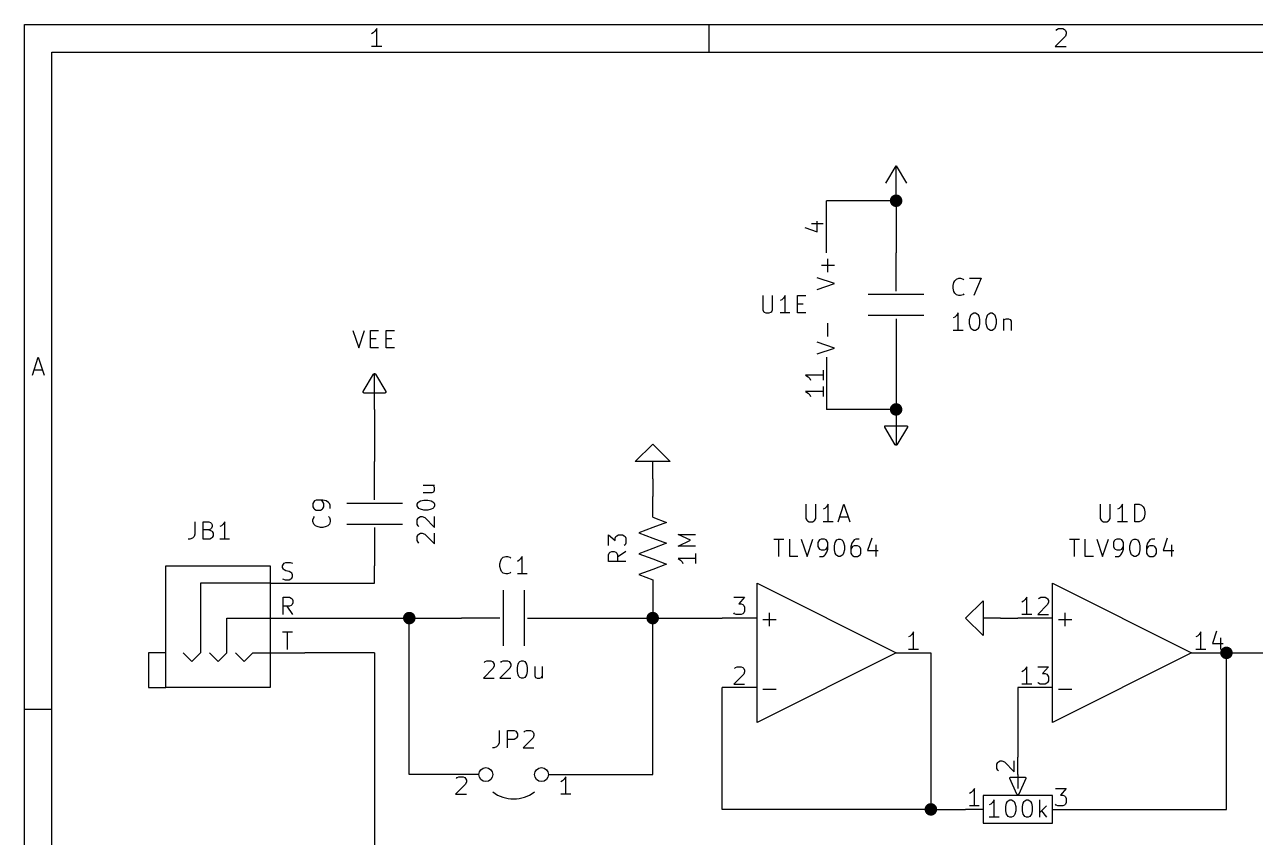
# Model space of a CAD drawing. Extents: x 0.4 to 11.3, y -7.9 to -0.4.
# Drawn here: x 0.394 to 3.933, y -2.73 to -0.394 of the extents above; entities that cross this region are included whole.
import ezdxf

# ---------------------------------------------------------------- set-up
doc = ezdxf.new("R2010")
doc.units = 0
doc.header["$MEASUREMENT"] = 0
for name, color, linetype in [('CYAN2', 4, 'CONTINUOUS'), ('GREEN3', 91, 'CONTINUOUS'), ('LYELLOW', 51, 'CONTINUOUS'), ('RED2', 1, 'CONTINUOUS'), ('RED3', 11, 'CONTINUOUS')]:
    doc.layers.add(name, color=color, linetype=linetype)

msp = doc.modelspace()

# ---------------------------------------------------------------- linework, layer by layer
at = {"layer": 'CYAN2', "linetype": 'CONTINUOUS'}
for p, q in [((2.72313, -1.08595), (2.68504, -1.08595)), ((2.70408, -1.105), (2.70408, -1.06691)), ((2.72313, -1.13833), (2.67313, -1.12167)), ((3.06628, -1.13471), (3.06866, -1.12995)), ((3.06866, -1.12995), (3.07343, -1.12519)), ((3.07343, -1.12519), (3.08057, -1.1228)), ((3.08057, -1.1228), (3.08533, -1.1228)), ((3.08533, -1.1228), (3.09247, -1.12519)), ((3.09247, -1.12519), (3.09485, -1.12757)), ((3.11152, -1.1228), (3.14485, -1.1228)), ((3.14485, -1.1228), (3.12343, -1.1728)), ((2.67313, -1.155), (2.72313, -1.13833)), ((3.0639, -1.14423), (3.06628, -1.13471)), ((3.0639, -1.15137), (3.0639, -1.14423)), ((3.06628, -1.1609), (3.0639, -1.15137)), ((3.06866, -1.16566), (3.06628, -1.1609)), ((3.07343, -1.17043), (3.06866, -1.16566)), ((3.09485, -1.16804), (3.09247, -1.17043)), ((2.51628, -1.1728), (2.51628, -1.21328)), ((2.54485, -1.21328), (2.54485, -1.1728)), ((2.57104, -1.18471), (2.56628, -1.18709)), ((2.57581, -1.17995), (2.57104, -1.18471)), ((2.58057, -1.1728), (2.57581, -1.17995)), ((2.58057, -1.2228), (2.58057, -1.1728)), ((2.61628, -1.2228), (2.61628, -1.1728)), ((2.61628, -1.1728), (2.64009, -1.1728)), ((2.61628, -1.19661), (2.63295, -1.19661)), ((3.08057, -1.1728), (3.07343, -1.17043)), ((3.08533, -1.1728), (3.08057, -1.1728)), ((3.09247, -1.17043), (3.08533, -1.1728)), ((2.51628, -1.21328), (2.51866, -1.21804)), ((2.51866, -1.21804), (2.52104, -1.22043)), ((2.52104, -1.22043), (2.5258, -1.2228)), ((2.5258, -1.2228), (2.53533, -1.2228)), ((2.53533, -1.2228), (2.54009, -1.22043)), ((2.54009, -1.22043), (2.54247, -1.21804)), ((2.54247, -1.21804), (2.54485, -1.21328)), ((2.59485, -1.2228), (2.56628, -1.2228)), ((2.64009, -1.2228), (2.61628, -1.2228)), ((3.06866, -1.23471), (3.0639, -1.23709)), ((3.07343, -1.22995), (3.06866, -1.23471)), ((3.07819, -1.2228), (3.07343, -1.22995)), ((3.07819, -1.2728), (3.07819, -1.2228)), ((3.11152, -1.24185), (3.1139, -1.23233)), ((3.1139, -1.23233), (3.11628, -1.22757)), ((3.11628, -1.22757), (3.11866, -1.22519)), ((3.11866, -1.22519), (3.12342, -1.2228)), ((3.12342, -1.2228), (3.12819, -1.2228)), ((3.12819, -1.2228), (3.13294, -1.22519)), ((3.13294, -1.22519), (3.13533, -1.22757)), ((3.13533, -1.22757), (3.13771, -1.23233)), ((3.13771, -1.23233), (3.14009, -1.24185)), ((3.15914, -1.24185), (3.16152, -1.23233)), ((3.16152, -1.23233), (3.1639, -1.22757)), ((3.1639, -1.22757), (3.16628, -1.22519)), ((3.16628, -1.22519), (3.17104, -1.2228)), ((3.17104, -1.2228), (3.1758, -1.2228)), ((3.1758, -1.2228), (3.18056, -1.22519)), ((3.18056, -1.22519), (3.18294, -1.22757)), ((3.18294, -1.22757), (3.18533, -1.23233)), ((3.18533, -1.23233), (3.18771, -1.24185)), ((1.33809, -1.2728), (1.35476, -1.3228)), ((1.35476, -1.3228), (1.37143, -1.2728)), ((1.38809, -1.3228), (1.38809, -1.2728)), ((1.38809, -1.2728), (1.41191, -1.2728)), ((1.43333, -1.3228), (1.43333, -1.2728)), ((1.43333, -1.2728), (1.45714, -1.2728)), ((2.70408, -1.29024), (2.70408, -1.25214)), ((3.09247, -1.2728), (3.0639, -1.2728)), ((3.11152, -1.25376), (3.11152, -1.24185)), ((3.1139, -1.26328), (3.11152, -1.25376)), ((3.11628, -1.26804), (3.1139, -1.26328)), ((3.11866, -1.27043), (3.11628, -1.26804)), ((3.12342, -1.2728), (3.11866, -1.27043)), ((3.12819, -1.2728), (3.12342, -1.2728)), ((3.13294, -1.27043), (3.12819, -1.2728)), ((3.13533, -1.26804), (3.13294, -1.27043)), ((3.13771, -1.26328), (3.13533, -1.26804)), ((3.14009, -1.25376), (3.13771, -1.26328)), ((3.14009, -1.24185), (3.14009, -1.25376)), ((3.15914, -1.25376), (3.15914, -1.24185)), ((3.16152, -1.26328), (3.15914, -1.25376)), ((3.1639, -1.26804), (3.16152, -1.26328)), ((3.16628, -1.27043), (3.1639, -1.26804)), ((3.17104, -1.2728), (3.16628, -1.27043)), ((3.1758, -1.2728), (3.17104, -1.2728)), ((3.18056, -1.27043), (3.1758, -1.2728)), ((3.18294, -1.26804), (3.18056, -1.27043)), ((3.18533, -1.26328), (3.18294, -1.26804)), ((3.18771, -1.25376), (3.18533, -1.26328)), ((3.18771, -1.24185), (3.18771, -1.25376)), ((3.20913, -1.23947), (3.20913, -1.2728)), ((3.20913, -1.24423), (3.21152, -1.24185)), ((3.21152, -1.24185), (3.21628, -1.23947)), ((3.21628, -1.23947), (3.22342, -1.23947)), ((3.22342, -1.23947), (3.22818, -1.24185)), ((3.22818, -1.24185), (3.23056, -1.24661)), ((3.23056, -1.24661), (3.23056, -1.2728)), ((1.38809, -1.29661), (1.40476, -1.29661)), ((1.43333, -1.29661), (1.45, -1.29661)), ((2.72313, -1.32357), (2.67313, -1.3069)), ((1.41191, -1.3228), (1.38809, -1.3228)), ((1.45714, -1.3228), (1.43333, -1.3228)), ((2.67313, -1.34024), (2.72313, -1.32357)), ((1.53947, -1.71785), (1.5728, -1.71785)), ((1.57043, -1.72023), (1.56804, -1.71785)), ((1.5728, -1.72499), (1.57043, -1.72023)), ((1.57043, -1.7369), (1.5728, -1.73213)), ((1.5728, -1.73213), (1.5728, -1.72499)), ((1.22519, -1.76547), (1.2228, -1.77023)), ((1.22757, -1.76309), (1.22519, -1.76547)), ((1.23233, -1.7607), (1.22757, -1.76309)), ((1.25137, -1.7607), (1.23233, -1.7607)), ((1.249, -1.76309), (1.24423, -1.7607)), ((1.25137, -1.76547), (1.249, -1.76309)), ((1.2609, -1.76309), (1.25137, -1.7607)), ((1.25376, -1.77023), (1.25137, -1.76547)), ((1.26804, -1.76785), (1.2609, -1.76309)), ((1.27043, -1.77023), (1.26804, -1.76785)), ((1.5228, -1.77261), (1.52519, -1.76785)), ((1.52519, -1.76785), (1.52757, -1.76547)), ((1.52757, -1.76547), (1.53233, -1.76309)), ((1.53233, -1.76309), (1.54185, -1.7607)), ((1.53947, -1.73928), (1.56566, -1.73928)), ((1.54185, -1.7607), (1.55376, -1.7607)), ((1.55376, -1.7607), (1.56328, -1.76309)), ((1.56328, -1.76309), (1.56804, -1.76547)), ((1.56566, -1.73928), (1.57043, -1.7369)), ((1.56804, -1.76547), (1.57043, -1.76785)), ((1.57043, -1.76785), (1.5728, -1.77261)), ((1.2228, -1.77023), (1.2228, -1.77975)), ((1.2228, -1.77975), (1.22519, -1.78452)), ((1.22519, -1.78452), (1.22757, -1.7869)), ((1.22757, -1.7869), (1.23233, -1.78928)), ((1.23233, -1.78928), (1.24423, -1.78928)), ((1.24423, -1.78928), (1.249, -1.7869)), ((1.249, -1.7869), (1.25137, -1.78452)), ((1.25137, -1.78452), (1.25376, -1.77975)), ((1.25376, -1.77975), (1.25376, -1.77023)), ((1.2728, -1.77499), (1.27043, -1.77023)), ((1.2728, -1.78452), (1.2728, -1.77499)), ((1.5228, -1.77737), (1.5228, -1.77261)), ((1.52519, -1.78213), (1.5228, -1.77737)), ((1.52757, -1.78452), (1.52519, -1.78213)), ((1.53233, -1.7869), (1.52757, -1.78452)), ((1.54185, -1.78928), (1.53233, -1.7869)), ((1.55376, -1.78928), (1.54185, -1.78928)), ((1.56328, -1.7869), (1.55376, -1.78928)), ((1.56804, -1.78452), (1.56328, -1.7869)), ((1.57043, -1.78213), (1.56804, -1.78452)), ((1.5728, -1.77737), (1.57043, -1.78213)), ((1.5728, -1.77261), (1.5728, -1.77737)), ((2.64047, -1.7728), (2.64047, -1.81328)), ((2.66904, -1.81328), (2.66904, -1.7728)), ((2.69524, -1.78471), (2.69048, -1.78709)), ((2.7, -1.77995), (2.69524, -1.78471)), ((2.70476, -1.7728), (2.7, -1.77995)), ((2.70476, -1.8228), (2.70476, -1.7728)), ((2.73333, -1.8228), (2.75, -1.7728)), ((2.75, -1.7728), (2.76667, -1.8228)), ((3.4869, -1.7728), (3.4869, -1.81328)), ((3.51547, -1.81328), (3.51547, -1.7728)), ((3.54167, -1.78471), (3.53691, -1.78709)), ((3.54643, -1.77995), (3.54167, -1.78471)), ((3.55119, -1.7728), (3.54643, -1.77995)), ((3.55119, -1.8228), (3.55119, -1.7728)), ((3.5869, -1.8228), (3.5869, -1.7728)), ((3.5869, -1.7728), (3.59881, -1.7728)), ((3.59881, -1.7728), (3.60595, -1.77519)), ((3.60595, -1.77519), (3.61071, -1.77995)), ((3.61071, -1.77995), (3.61309, -1.78471)), ((3.61309, -1.78471), (3.61547, -1.79423)), ((3.61547, -1.80137), (3.61309, -1.8109)), ((3.61547, -1.79423), (3.61547, -1.80137)), ((0.88333, -1.8228), (0.88333, -1.85852)), ((0.90714, -1.8728), (0.90714, -1.8228)), ((0.90714, -1.8228), (0.92381, -1.8228)), ((0.92381, -1.8228), (0.92857, -1.82519)), ((0.92857, -1.82519), (0.93095, -1.82757)), ((0.93095, -1.82757), (0.93334, -1.83233)), ((0.93334, -1.83709), (0.93095, -1.84185)), ((0.93334, -1.83233), (0.93334, -1.83709)), ((0.95952, -1.83471), (0.95476, -1.83709)), ((0.96429, -1.82995), (0.95952, -1.83471)), ((0.96905, -1.8228), (0.96429, -1.82995)), ((0.96905, -1.8728), (0.96905, -1.8228)), ((1.2228, -1.81785), (1.22519, -1.8107)), ((1.2228, -1.82261), (1.2228, -1.81785)), ((1.22519, -1.82975), (1.2228, -1.82261)), ((1.22519, -1.8107), (1.22757, -1.80833)), ((1.22995, -1.83452), (1.22519, -1.82975)), ((1.23471, -1.8369), (1.22995, -1.83452)), ((1.24423, -1.83928), (1.23471, -1.8369)), ((1.25137, -1.83928), (1.24423, -1.83928)), ((1.2609, -1.8369), (1.25137, -1.83928)), ((1.26566, -1.83452), (1.2609, -1.8369)), ((1.27043, -1.82975), (1.26566, -1.83452)), ((1.26804, -1.80833), (1.27043, -1.8107)), ((1.27043, -1.8107), (1.2728, -1.81785)), ((1.2728, -1.82261), (1.27043, -1.82975)), ((1.2728, -1.81785), (1.2728, -1.82261)), ((1.5228, -1.81785), (1.52519, -1.81309)), ((1.5228, -1.82975), (1.5228, -1.81785)), ((1.52519, -1.83452), (1.5228, -1.82975)), ((1.52519, -1.81309), (1.52757, -1.8107)), ((1.52757, -1.83689), (1.52519, -1.83452)), ((1.52757, -1.8107), (1.53233, -1.80832)), ((1.53233, -1.80832), (1.53709, -1.80832)), ((1.53709, -1.80832), (1.54423, -1.8107)), ((1.54423, -1.8107), (1.5728, -1.83928)), ((1.5728, -1.83928), (1.5728, -1.80832)), ((2.64047, -1.81328), (2.64285, -1.81804)), ((2.64285, -1.81804), (2.64524, -1.82043)), ((2.64524, -1.82043), (2.65, -1.8228)), ((2.65, -1.8228), (2.65952, -1.8228)), ((2.65952, -1.8228), (2.66428, -1.82043)), ((2.66428, -1.82043), (2.66667, -1.81804)), ((2.66667, -1.81804), (2.66904, -1.81328)), ((2.71905, -1.8228), (2.69048, -1.8228)), ((2.73809, -1.80852), (2.7619, -1.80852)), ((3.4869, -1.81328), (3.48928, -1.81804)), ((3.48928, -1.81804), (3.49167, -1.82043)), ((3.49167, -1.82043), (3.49643, -1.8228)), ((3.49643, -1.8228), (3.50595, -1.8228)), ((3.50595, -1.8228), (3.51071, -1.82043)), ((3.51071, -1.82043), (3.51309, -1.81804)), ((3.51309, -1.81804), (3.51547, -1.81328)), ((3.56548, -1.8228), (3.53691, -1.8228)), ((3.59881, -1.8228), (3.5869, -1.8228)), ((3.60595, -1.82043), (3.59881, -1.8228)), ((3.61071, -1.81566), (3.60595, -1.82043)), ((3.61309, -1.8109), (3.61071, -1.81566)), ((0.86905, -1.8728), (0.86429, -1.8728)), ((0.87619, -1.87043), (0.86905, -1.8728)), ((0.88095, -1.86566), (0.87619, -1.87043)), ((0.88333, -1.85852), (0.88095, -1.86566)), ((0.92381, -1.84661), (0.90714, -1.84661)), ((0.92619, -1.8728), (0.90714, -1.8728)), ((0.92857, -1.84423), (0.92381, -1.84661)), ((0.92381, -1.84661), (0.93095, -1.849)), ((0.93095, -1.87043), (0.92619, -1.8728)), ((0.93095, -1.84185), (0.92857, -1.84423)), ((0.93095, -1.849), (0.93334, -1.85137)), ((0.93334, -1.86804), (0.93095, -1.87043)), ((0.93334, -1.85137), (0.93571, -1.85614)), ((0.93571, -1.86328), (0.93334, -1.86804)), ((0.93571, -1.85614), (0.93571, -1.86328)), ((0.98333, -1.8728), (0.95476, -1.8728)), ((1.5228, -1.86546), (1.52519, -1.8607)), ((1.5228, -1.87737), (1.5228, -1.86546)), ((1.52519, -1.8607), (1.52757, -1.85832)), ((1.52757, -1.85832), (1.53233, -1.85594)), ((1.53233, -1.85594), (1.53709, -1.85594)), ((1.53709, -1.85594), (1.54423, -1.85832)), ((1.54423, -1.85832), (1.5728, -1.88689)), ((1.5728, -1.88689), (1.5728, -1.85594)), ((2.0728, -1.89166), (2.0728, -1.8607)), ((2.0728, -1.8607), (2.09185, -1.87737)), ((2.09185, -1.87023), (2.09423, -1.86547)), ((2.09185, -1.87737), (2.09185, -1.87023)), ((2.09423, -1.86547), (2.09661, -1.86309)), ((2.09661, -1.86309), (2.10137, -1.8607)), ((2.10137, -1.8607), (2.11328, -1.8607)), ((2.11328, -1.8607), (2.11804, -1.86309)), ((2.11804, -1.86309), (2.12043, -1.86547)), ((2.12043, -1.86547), (2.1228, -1.87023)), ((2.1228, -1.87023), (2.1228, -1.88452)), ((2.30852, -1.87618), (2.2728, -1.85952)), ((2.2728, -1.85952), (2.3228, -1.85952)), ((2.54881, -1.8728), (2.57738, -1.8728)), ((2.5631, -1.9228), (2.5631, -1.8728)), ((2.59405, -1.9228), (2.59405, -1.8728)), ((2.62738, -1.8728), (2.64405, -1.9228)), ((2.64405, -1.9228), (2.66072, -1.8728)), ((2.67976, -1.87519), (2.67738, -1.87757)), ((2.68453, -1.8728), (2.67976, -1.87519)), ((2.69405, -1.8728), (2.68453, -1.8728)), ((2.69881, -1.87519), (2.69405, -1.8728)), ((2.70119, -1.87757), (2.69881, -1.87519)), ((2.72738, -1.87757), (2.72976, -1.87519)), ((2.72976, -1.87519), (2.73452, -1.8728)), ((2.73452, -1.8728), (2.73929, -1.8728)), ((2.73929, -1.8728), (2.74405, -1.87519)), ((2.74405, -1.87519), (2.74643, -1.87757)), ((2.77976, -1.87519), (2.77738, -1.87757)), ((2.78452, -1.8728), (2.77976, -1.87519)), ((2.79405, -1.8728), (2.78452, -1.8728)), ((2.82976, -1.87043), (2.81786, -1.90614)), ((3.39881, -1.8728), (3.42738, -1.8728)), ((3.4131, -1.9228), (3.4131, -1.8728)), ((3.44405, -1.9228), (3.44405, -1.8728)), ((3.47738, -1.8728), (3.49405, -1.9228)), ((3.49405, -1.9228), (3.51072, -1.8728)), ((3.52976, -1.87519), (3.52738, -1.87757)), ((3.53453, -1.8728), (3.52976, -1.87519)), ((3.54405, -1.8728), (3.53453, -1.8728)), ((3.54881, -1.87519), (3.54405, -1.8728)), ((3.55119, -1.87757), (3.54881, -1.87519)), ((3.57738, -1.87757), (3.57976, -1.87519)), ((3.57976, -1.87519), (3.58452, -1.8728)), ((3.58452, -1.8728), (3.58929, -1.8728)), ((3.58929, -1.8728), (3.59405, -1.87519)), ((3.59405, -1.87519), (3.59643, -1.87757)), ((3.62976, -1.87519), (3.62738, -1.87757)), ((3.63452, -1.8728), (3.62976, -1.87519)), ((3.64405, -1.8728), (3.63452, -1.8728)), ((3.67976, -1.87043), (3.66786, -1.90614)), ((1.52519, -1.88213), (1.5228, -1.87737)), ((1.52757, -1.88451), (1.52519, -1.88213)), ((2.07519, -1.91309), (2.07757, -1.9107)), ((2.07757, -1.9107), (2.08233, -1.90833)), ((2.08233, -1.90833), (2.08947, -1.90833)), ((2.08947, -1.90833), (2.09423, -1.9107)), ((2.09423, -1.9107), (2.09661, -1.91309)), ((2.1228, -1.90833), (2.099, -1.92499)), ((2.12043, -1.88928), (2.11804, -1.89166)), ((2.1228, -1.88452), (2.12043, -1.88928)), ((2.2728, -1.89285), (2.30852, -1.87618)), ((2.3228, -1.89285), (2.2728, -1.89285)), ((2.67738, -1.87757), (2.675, -1.88233)), ((2.675, -1.88233), (2.675, -1.89423)), ((2.675, -1.89423), (2.67738, -1.899)), ((2.67738, -1.899), (2.67976, -1.90137)), ((2.67976, -1.90137), (2.68453, -1.90376)), ((2.68453, -1.90376), (2.69405, -1.90376)), ((2.69405, -1.90376), (2.69881, -1.90137)), ((2.69643, -1.91804), (2.70119, -1.9109)), ((2.69881, -1.90137), (2.70119, -1.899)), ((2.70357, -1.88233), (2.70119, -1.87757)), ((2.70119, -1.899), (2.70357, -1.89423)), ((2.70119, -1.9109), (2.70357, -1.90137)), ((2.70357, -1.90137), (2.70357, -1.88233)), ((2.72262, -1.89185), (2.725, -1.88233)), ((2.72262, -1.90376), (2.72262, -1.89185)), ((2.725, -1.91328), (2.72262, -1.90376)), ((2.725, -1.88233), (2.72738, -1.87757)), ((2.74643, -1.87757), (2.74881, -1.88233)), ((2.74881, -1.88233), (2.75119, -1.89185)), ((2.75119, -1.90376), (2.74881, -1.91328)), ((2.75119, -1.89185), (2.75119, -1.90376)), ((2.77262, -1.88471), (2.77024, -1.89423)), ((2.77024, -1.89423), (2.77024, -1.91328)), ((2.77262, -1.89661), (2.77024, -1.90137)), ((2.77738, -1.87757), (2.77262, -1.88471)), ((2.775, -1.89423), (2.77262, -1.89661)), ((2.77976, -1.89185), (2.775, -1.89423)), ((2.78929, -1.89185), (2.77976, -1.89185)), ((2.79405, -1.89423), (2.78929, -1.89185)), ((2.79643, -1.89661), (2.79405, -1.89423)), ((2.79881, -1.90137), (2.79643, -1.89661)), ((2.79881, -1.91328), (2.79881, -1.90137)), ((2.81786, -1.90614), (2.84881, -1.90614)), ((2.84167, -1.88947), (2.84167, -1.9228)), ((3.52738, -1.87757), (3.525, -1.88233)), ((3.525, -1.88233), (3.525, -1.89423)), ((3.525, -1.89423), (3.52738, -1.899)), ((3.52738, -1.899), (3.52976, -1.90137)), ((3.52976, -1.90137), (3.53453, -1.90376)), ((3.53453, -1.90376), (3.54405, -1.90376)), ((3.54405, -1.90376), (3.54881, -1.90137)), ((3.54643, -1.91804), (3.55119, -1.9109)), ((3.54881, -1.90137), (3.55119, -1.899)), ((3.55357, -1.88233), (3.55119, -1.87757)), ((3.55119, -1.899), (3.55357, -1.89423)), ((3.55119, -1.9109), (3.55357, -1.90137)), ((3.55357, -1.90137), (3.55357, -1.88233)), ((3.57262, -1.89185), (3.575, -1.88233)), ((3.57262, -1.90376), (3.57262, -1.89185)), ((3.575, -1.91328), (3.57262, -1.90376)), ((3.575, -1.88233), (3.57738, -1.87757)), ((3.59643, -1.87757), (3.59881, -1.88233)), ((3.59881, -1.88233), (3.60119, -1.89185)), ((3.60119, -1.90376), (3.59881, -1.91328)), ((3.60119, -1.89185), (3.60119, -1.90376)), ((3.62262, -1.88471), (3.62024, -1.89423)), ((3.62024, -1.89423), (3.62024, -1.91328)), ((3.62262, -1.89661), (3.62024, -1.90137)), ((3.62738, -1.87757), (3.62262, -1.88471)), ((3.625, -1.89423), (3.62262, -1.89661)), ((3.62976, -1.89185), (3.625, -1.89423)), ((3.63929, -1.89185), (3.62976, -1.89185)), ((3.64405, -1.89423), (3.63929, -1.89185)), ((3.64643, -1.89661), (3.64405, -1.89423)), ((3.64881, -1.90137), (3.64643, -1.89661)), ((3.64881, -1.91328), (3.64881, -1.90137)), ((3.66786, -1.90614), (3.69881, -1.90614)), ((3.69167, -1.88947), (3.69167, -1.9228)), ((1.76072, -1.94423), (1.76309, -1.93471)), ((1.76072, -1.95137), (1.76072, -1.94423)), ((1.76309, -1.93471), (1.76548, -1.92995)), ((1.76548, -1.92995), (1.77024, -1.92519)), ((1.77024, -1.92519), (1.77738, -1.9228)), ((1.77738, -1.9228), (1.78214, -1.9228)), ((1.78214, -1.9228), (1.78929, -1.92519)), ((1.78929, -1.92519), (1.79167, -1.92757)), ((1.81548, -1.93471), (1.81072, -1.93709)), ((1.82024, -1.92995), (1.81548, -1.93471)), ((1.825, -1.9228), (1.82024, -1.92995)), ((1.825, -1.9728), (1.825, -1.9228)), ((2.0728, -1.91785), (2.07519, -1.91309)), ((2.0728, -1.9369), (2.0728, -1.91785)), ((2.1228, -1.9369), (2.0728, -1.9369)), ((2.09661, -1.91309), (2.099, -1.91785)), ((2.099, -1.91785), (2.099, -1.9369)), ((2.3228, -1.92856), (2.2728, -1.92856)), ((2.2728, -1.92856), (2.27995, -1.93332)), ((2.27995, -1.93332), (2.28471, -1.93809)), ((2.28471, -1.93809), (2.28709, -1.94285)), ((2.3228, -1.91428), (2.3228, -1.94285)), ((2.61786, -1.9228), (2.59405, -1.9228)), ((2.67976, -1.9228), (2.68929, -1.9228)), ((2.68929, -1.9228), (2.69405, -1.92043)), ((2.69405, -1.92043), (2.69643, -1.91804)), ((2.72738, -1.91804), (2.725, -1.91328)), ((2.72976, -1.92043), (2.72738, -1.91804)), ((2.73452, -1.9228), (2.72976, -1.92043)), ((2.73929, -1.9228), (2.73452, -1.9228)), ((2.74405, -1.92043), (2.73929, -1.9228)), ((2.74643, -1.91804), (2.74405, -1.92043)), ((2.74881, -1.91328), (2.74643, -1.91804)), ((2.77024, -1.91328), (2.77262, -1.91804)), ((2.77262, -1.91804), (2.775, -1.92043)), ((2.775, -1.92043), (2.77976, -1.9228)), ((2.77976, -1.9228), (2.78929, -1.9228)), ((2.78929, -1.9228), (2.79405, -1.92043)), ((2.79405, -1.92043), (2.79643, -1.91804)), ((2.79643, -1.91804), (2.79881, -1.91328)), ((3.46786, -1.9228), (3.44405, -1.9228)), ((3.52976, -1.9228), (3.53929, -1.9228)), ((3.53929, -1.9228), (3.54405, -1.92043)), ((3.54405, -1.92043), (3.54643, -1.91804)), ((3.57738, -1.91804), (3.575, -1.91328)), ((3.57976, -1.92043), (3.57738, -1.91804)), ((3.58452, -1.9228), (3.57976, -1.92043)), ((3.58929, -1.9228), (3.58452, -1.9228)), ((3.59405, -1.92043), (3.58929, -1.9228)), ((3.59643, -1.91804), (3.59405, -1.92043)), ((3.59881, -1.91328), (3.59643, -1.91804)), ((3.62024, -1.91328), (3.62262, -1.91804)), ((3.62262, -1.91804), (3.625, -1.92043)), ((3.625, -1.92043), (3.62976, -1.9228)), ((3.62976, -1.9228), (3.63929, -1.9228)), ((3.63929, -1.9228), (3.64405, -1.92043)), ((3.64405, -1.92043), (3.64643, -1.91804)), ((3.64643, -1.91804), (3.64881, -1.91328)), ((1.76309, -1.9609), (1.76072, -1.95137)), ((1.76548, -1.96566), (1.76309, -1.9609)), ((1.77024, -1.97043), (1.76548, -1.96566)), ((1.77738, -1.9728), (1.77024, -1.97043)), ((1.78214, -1.9728), (1.77738, -1.9728)), ((1.78929, -1.97043), (1.78214, -1.9728)), ((1.79167, -1.96804), (1.78929, -1.97043)), ((1.83929, -1.9728), (1.81072, -1.9728)), ((2.53595, -2.12313), (2.53595, -2.08504)), ((3.38595, -2.12313), (3.38595, -2.08504)), ((2.5169, -2.10408), (2.555, -2.10408)), ((3.3669, -2.10408), (3.405, -2.10408)), ((1.71548, -2.22757), (1.71786, -2.22519)), ((1.71786, -2.22519), (1.72262, -2.2228)), ((1.72262, -2.2228), (1.73453, -2.2228)), ((1.73453, -2.2228), (1.73929, -2.22519)), ((1.73929, -2.22519), (1.74167, -2.22757)), ((1.74167, -2.22757), (1.74405, -2.23233)), ((1.7631, -2.22757), (1.76548, -2.22519)), ((1.76548, -2.22519), (1.77024, -2.2228)), ((1.77024, -2.2228), (1.78215, -2.2228)), ((1.78215, -2.2228), (1.78691, -2.22519)), ((1.78691, -2.22519), (1.78929, -2.22757)), ((1.78929, -2.22757), (1.79167, -2.23233)), ((1.81309, -2.23233), (1.81548, -2.22757)), ((1.81548, -2.22757), (1.81786, -2.22519)), ((1.81786, -2.22519), (1.82262, -2.2228)), ((1.82262, -2.2228), (1.82738, -2.2228)), ((1.82738, -2.2228), (1.83214, -2.22519)), ((1.83214, -2.22519), (1.83452, -2.22757)), ((1.83452, -2.22757), (1.83691, -2.23233)), ((1.74167, -2.24423), (1.7131, -2.2728)), ((1.74405, -2.23709), (1.74167, -2.24423)), ((1.74405, -2.23233), (1.74405, -2.23709)), ((1.78929, -2.24423), (1.76072, -2.2728)), ((1.79167, -2.23709), (1.78929, -2.24423)), ((1.79167, -2.23233), (1.79167, -2.23709)), ((1.81072, -2.24185), (1.81309, -2.23233)), ((1.81072, -2.25376), (1.81072, -2.24185)), ((1.81309, -2.26328), (1.81072, -2.25376)), ((1.81548, -2.26804), (1.81309, -2.26328)), ((1.83691, -2.26328), (1.83452, -2.26804)), ((1.83691, -2.23233), (1.83929, -2.24185)), ((1.83929, -2.25376), (1.83691, -2.26328)), ((1.83929, -2.24185), (1.83929, -2.25376)), ((1.86071, -2.23947), (1.86071, -2.26566)), ((1.88214, -2.23947), (1.88214, -2.2728)), ((1.7131, -2.2728), (1.74405, -2.2728)), ((1.76072, -2.2728), (1.79167, -2.2728)), ((1.81786, -2.27043), (1.81548, -2.26804)), ((1.82262, -2.2728), (1.81786, -2.27043)), ((1.82738, -2.2728), (1.82262, -2.2728)), ((1.83214, -2.27043), (1.82738, -2.2728)), ((1.83452, -2.26804), (1.83214, -2.27043)), ((1.86071, -2.26566), (1.86309, -2.27043)), ((1.86309, -2.27043), (1.86786, -2.2728)), ((1.86786, -2.2728), (1.875, -2.2728)), ((1.875, -2.2728), (1.87976, -2.27043)), ((1.87976, -2.27043), (1.88214, -2.26804)), ((2.5169, -2.30408), (2.555, -2.30408)), ((3.3669, -2.30408), (3.405, -2.30408)), ((1.75833, -2.4228), (1.75833, -2.45852)), ((1.78214, -2.4728), (1.78214, -2.4228)), ((1.78214, -2.4228), (1.80119, -2.4228)), ((1.80119, -2.4228), (1.80595, -2.42519)), ((1.80595, -2.42519), (1.80833, -2.42757)), ((1.80833, -2.42757), (1.81071, -2.43233)), ((1.81071, -2.43947), (1.80833, -2.44423)), ((1.81071, -2.43233), (1.81071, -2.43947)), ((1.82976, -2.42757), (1.83214, -2.42519)), ((1.83214, -2.42519), (1.8369, -2.4228)), ((1.8369, -2.4228), (1.84881, -2.4228)), ((1.84881, -2.4228), (1.85357, -2.42519)), ((1.85357, -2.42519), (1.85595, -2.42757)), ((1.85595, -2.42757), (1.85833, -2.43233)), ((1.85833, -2.43709), (1.85595, -2.44423)), ((1.85833, -2.43233), (1.85833, -2.43709)), ((1.74404, -2.4728), (1.73928, -2.4728)), ((1.75119, -2.47043), (1.74404, -2.4728)), ((1.75595, -2.46566), (1.75119, -2.47043)), ((1.75833, -2.45852), (1.75595, -2.46566)), ((1.80119, -2.449), (1.78214, -2.449)), ((1.80595, -2.44661), (1.80119, -2.449)), ((1.80833, -2.44423), (1.80595, -2.44661)), ((1.85595, -2.44423), (1.82738, -2.4728)), ((1.82738, -2.4728), (1.85833, -2.4728)), ((3.17262, -2.63471), (3.16786, -2.63709)), ((3.17738, -2.62995), (3.17262, -2.63471)), ((3.18214, -2.6228), (3.17738, -2.62995)), ((3.18214, -2.6728), (3.18214, -2.6228)), ((3.21548, -2.64185), (3.21785, -2.63233)), ((3.21548, -2.65376), (3.21548, -2.64185)), ((3.21785, -2.66328), (3.21548, -2.65376)), ((3.21785, -2.63233), (3.22024, -2.62757)), ((3.22024, -2.62757), (3.22262, -2.62519)), ((3.22262, -2.62519), (3.22738, -2.6228)), ((3.22738, -2.6228), (3.23214, -2.6228)), ((3.23214, -2.6228), (3.2369, -2.62519)), ((3.2369, -2.62519), (3.23928, -2.62757)), ((3.23928, -2.62757), (3.24167, -2.63233)), ((3.24167, -2.63233), (3.24405, -2.64185)), ((3.24405, -2.65376), (3.24167, -2.66328)), ((3.24405, -2.64185), (3.24405, -2.65376)), ((3.26309, -2.64185), (3.26547, -2.63233)), ((3.26309, -2.65376), (3.26309, -2.64185)), ((3.26547, -2.66328), (3.26309, -2.65376)), ((3.26547, -2.63233), (3.26785, -2.62757)), ((3.26785, -2.62757), (3.27024, -2.62519)), ((3.27024, -2.62519), (3.275, -2.6228)), ((3.275, -2.6228), (3.27976, -2.6228)), ((3.27976, -2.6228), (3.28452, -2.62519)), ((3.28452, -2.62519), (3.2869, -2.62757)), ((3.2869, -2.62757), (3.28928, -2.63233)), ((3.28928, -2.63233), (3.29167, -2.64185)), ((3.29167, -2.65376), (3.28928, -2.66328)), ((3.29167, -2.64185), (3.29167, -2.65376)), ((3.31309, -2.6728), (3.31309, -2.6228)), ((3.33214, -2.63947), (3.31309, -2.65852)), ((3.31785, -2.65376), (3.33214, -2.6728)), ((3.19643, -2.6728), (3.16786, -2.6728)), ((3.22024, -2.66804), (3.21785, -2.66328)), ((3.22262, -2.67043), (3.22024, -2.66804)), ((3.22738, -2.6728), (3.22262, -2.67043)), ((3.23214, -2.6728), (3.22738, -2.6728)), ((3.2369, -2.67043), (3.23214, -2.6728)), ((3.23928, -2.66804), (3.2369, -2.67043)), ((3.24167, -2.66328), (3.23928, -2.66804)), ((3.26785, -2.66804), (3.26547, -2.66328)), ((3.27024, -2.67043), (3.26785, -2.66804)), ((3.275, -2.6728), (3.27024, -2.67043)), ((3.27976, -2.6728), (3.275, -2.6728)), ((3.28452, -2.67043), (3.27976, -2.6728)), ((3.2869, -2.66804), (3.28452, -2.67043)), ((3.28928, -2.66328), (3.2869, -2.66804))]:
    msp.add_line(p, q, dxfattribs=at)
at = {"layer": 'GREEN3', "linetype": 'CONTINUOUS'}
for p, q in [((2.9, -0.9), (2.7, -0.9)), ((2.9, -0.9), (2.9, -1.05)), ((2.9, -1.35), (2.9, -1.5)), ((1.4, -1.5), (1.4, -1.65)), ((2.9, -1.5), (2.7, -1.5)), ((2.2, -1.7), (2.2, -1.75)), ((1.4, -2), (1.4, -1.95)), ((1.2, -2), (1.4, -2)), ((2.2, -2.05), (2.2, -2.1)), ((1.2, -2.1), (1.5, -2.1)), ((1.5, -2.1), (1.65, -2.1)), ((1.5, -2.55), (1.5, -2.1)), ((1.95, -2.1), (2.2, -2.1)), ((2.2, -2.55), (2.2, -2.1)), ((2.2, -2.1), (2.4, -2.1)), ((3.2, -2.1), (3.25, -2.1)), ((1.4, -2.2), (1.2, -2.2)), ((1.4, -2.2), (1.4, -3.5)), ((3, -2.2), (3, -2.65)), ((3.85, -2.65), (3.85, -2.2)), ((3.85, -2.2), (4.15, -2.2)), ((2.4, -2.65), (2.4, -2.3)), ((3.25, -2.3), (3.25, -2.5)), ((1.6, -2.55), (1.5, -2.55)), ((2, -2.55), (2.2, -2.55)), ((3, -2.65), (2.4, -2.65)), ((3, -2.65), (3.1, -2.65)), ((3.4, -2.65), (3.85, -2.65))]:
    msp.add_line(p, q, dxfattribs=at)
at = {"layer": 'GREEN3', "const_width": 0.018}
for points in [[(2.891, -0.9, 1), (2.909, -0.9, 1)], [(2.891, -1.5, 1), (2.909, -1.5, 1)], [(1.491, -2.1, 1), (1.509, -2.1, 1)], [(2.191, -2.1, 1), (2.209, -2.1, 1)], [(3.841, -2.2, 1), (3.859, -2.2, 1)], [(2.991, -2.65, 1), (3.009, -2.65, 1)]]:
    msp.add_lwpolyline(points, format="xyb", close=True, dxfattribs=at)
at = {"layer": 'LYELLOW', "linetype": 'CONTINUOUS'}
for p, q in [((0.8, -2.3), (0.8, -1.95)), ((0.8, -1.95), (1.1, -1.95)), ((1.1, -1.95), (1.1, -2.3)), ((2.5, -2), (2.9, -2.2)), ((2.5, -2.4), (2.5, -2)), ((3.35, -2), (3.75, -2.2)), ((3.35, -2.4), (3.35, -2)), ((2.9, -2.2), (2.5, -2.4)), ((3.75, -2.2), (3.35, -2.4)), ((1.1, -2.3), (0.8, -2.3))]:
    msp.add_line(p, q, dxfattribs=at)
at = {"layer": 'RED2', "linetype": 'CONTINUOUS'}
for p, q in [((0.3937, -0.3937), (11.2993, -0.3937)), ((0.3937, -7.8743), (0.3937, -0.3937)), ((1.39646, -0.41745), (1.39158, -0.41989)), ((1.40133, -0.41258), (1.39646, -0.41745)), ((1.4062, -0.40526), (1.40133, -0.41258)), ((1.4062, -0.45644), (1.4062, -0.40526)), ((2.3622, -0.47244), (2.3622, -0.3937)), ((3.36009, -0.41014), (3.36252, -0.4077)), ((3.36252, -0.4077), (3.3674, -0.40526)), ((3.3674, -0.40526), (3.37958, -0.40526)), ((3.37958, -0.40526), (3.38446, -0.4077)), ((3.38446, -0.4077), (3.38689, -0.41014)), ((3.38689, -0.41014), (3.38933, -0.41501)), ((3.38933, -0.41989), (3.38689, -0.4272)), ((3.38933, -0.41501), (3.38933, -0.41989)), ((1.42083, -0.45644), (1.39158, -0.45644)), ((3.38689, -0.4272), (3.35765, -0.45644)), ((3.35765, -0.45644), (3.38933, -0.45644)), ((0.47244, -0.47244), (11.2206, -0.47244)), ((0.47244, -7.79556), (0.47244, -0.47244)), ((2.87, -0.85), (2.9, -0.8)), ((2.9, -0.9), (2.9, -0.8)), ((2.9, -0.8), (2.93, -0.85)), ((2.7, -1.05), (2.7, -0.9)), ((2.9, -1.16), (2.9, -1.05)), ((2.98, -1.17), (2.82, -1.17)), ((2.98, -1.23), (2.82, -1.23)), ((2.9, -1.24), (2.9, -1.35)), ((0.41601, -1.40133), (0.43307, -1.35015)), ((0.43307, -1.35015), (0.45013, -1.40133)), ((2.7, -1.35), (2.7, -1.5)), ((0.42089, -1.3867), (0.44526, -1.3867)), ((1.36743, -1.44846), (1.39743, -1.39846)), ((1.39743, -1.39846), (1.39811, -1.39767)), ((1.39811, -1.39767), (1.39857, -1.39751)), ((1.39857, -1.39751), (1.39893, -1.3972)), ((1.39893, -1.3972), (1.3995, -1.39719)), ((1.3995, -1.39719), (1.40005, -1.397)), ((1.4, -1.5), (1.4, -1.4)), ((1.40005, -1.397), (1.4005, -1.39717)), ((1.4005, -1.39717), (1.40098, -1.39716)), ((1.40098, -1.39716), (1.40143, -1.39753)), ((1.40143, -1.39753), (1.40196, -1.39773)), ((1.40196, -1.39773), (1.4022, -1.39815)), ((1.4022, -1.39815), (1.40257, -1.39846)), ((1.40257, -1.39846), (1.43257, -1.44846)), ((1.36704, -1.45047), (1.36713, -1.44997)), ((1.3673, -1.45096), (1.36704, -1.45047)), ((1.36705, -1.44948), (1.36732, -1.449)), ((1.36713, -1.44997), (1.36705, -1.44948)), ((1.3674, -1.4515), (1.3673, -1.45096)), ((1.36732, -1.449), (1.36743, -1.44846)), ((1.43257, -1.44846), (1.43259, -1.44849)), ((1.43259, -1.44849), (1.4326, -1.4485)), ((1.4326, -1.4485), (1.4326, -1.44853)), ((1.4326, -1.44853), (1.43294, -1.44943)), ((1.4327, -1.45095), (1.43262, -1.45146)), ((1.43295, -1.45052), (1.4327, -1.45095)), ((1.43294, -1.44943), (1.43285, -1.44998)), ((1.43285, -1.44998), (1.43295, -1.45052)), ((1.36779, -1.45183), (1.3674, -1.4515)), ((1.36804, -1.45226), (1.36779, -1.45183)), ((1.36854, -1.45246), (1.36804, -1.45226)), ((1.36897, -1.45282), (1.36854, -1.45246)), ((1.36991, -1.45298), (1.36897, -1.45282)), ((1.36995, -1.453), (1.36991, -1.45298)), ((1.36996, -1.45299), (1.36995, -1.453)), ((1.37, -1.453), (1.36996, -1.45299)), ((1.43, -1.453), (1.37, -1.453)), ((1.43052, -1.45281), (1.43, -1.453)), ((1.43107, -1.4528), (1.43052, -1.45281)), ((1.43145, -1.45247), (1.43107, -1.4528)), ((1.43193, -1.4523), (1.43145, -1.45247)), ((1.4322, -1.45181), (1.43193, -1.4523)), ((1.43262, -1.45146), (1.4322, -1.45181)), ((2.9, -1.5), (2.9, -1.6)), ((2.86705, -1.54948), (2.8673, -1.54904)), ((2.86714, -1.55002), (2.86705, -1.54948)), ((2.86706, -1.55057), (2.86714, -1.55002)), ((2.86739, -1.55144), (2.86706, -1.55057)), ((2.8673, -1.54904), (2.86738, -1.54854)), ((2.86738, -1.54854), (2.86779, -1.54818)), ((2.8674, -1.5515), (2.86739, -1.55144)), ((2.86742, -1.55151), (2.8674, -1.5515)), ((2.86743, -1.55154), (2.86742, -1.55151)), ((2.89743, -1.60154), (2.86743, -1.55154)), ((2.86779, -1.54818), (2.86807, -1.5477)), ((2.86807, -1.5477), (2.86855, -1.54752)), ((2.86855, -1.54752), (2.86893, -1.5472)), ((2.86893, -1.5472), (2.86947, -1.54719)), ((2.86947, -1.54719), (2.87, -1.547)), ((2.87, -1.547), (2.93, -1.547)), ((2.93257, -1.55154), (2.90257, -1.60154)), ((2.93, -1.547), (2.93003, -1.547)), ((2.93003, -1.547), (2.93005, -1.547)), ((2.93005, -1.547), (2.93009, -1.54702)), ((2.93009, -1.54702), (2.93103, -1.54718)), ((2.93103, -1.54718), (2.93145, -1.54753)), ((2.93145, -1.54753), (2.93196, -1.54773)), ((2.93196, -1.54773), (2.93221, -1.54817)), ((2.93221, -1.54817), (2.9326, -1.5485)), ((2.93268, -1.55099), (2.93257, -1.55154)), ((2.9326, -1.5485), (2.93269, -1.54904)), ((2.93295, -1.55052), (2.93268, -1.55099)), ((2.93269, -1.54904), (2.93296, -1.54953)), ((2.93296, -1.54953), (2.93287, -1.55003)), ((2.93287, -1.55003), (2.93295, -1.55052)), ((2.15, -1.65), (2.2, -1.6)), ((2.2, -1.6), (2.25, -1.65)), ((2.8978, -1.60185), (2.89743, -1.60154)), ((2.89804, -1.60226), (2.8978, -1.60185)), ((2.89857, -1.60247), (2.89804, -1.60226)), ((2.89902, -1.60284), (2.89857, -1.60247)), ((2.8995, -1.60283), (2.89902, -1.60284)), ((2.89995, -1.603), (2.8995, -1.60283)), ((2.9005, -1.60281), (2.89995, -1.603)), ((2.90107, -1.6028), (2.9005, -1.60281)), ((2.90143, -1.60248), (2.90107, -1.6028)), ((2.90189, -1.60233), (2.90143, -1.60248)), ((2.90257, -1.60154), (2.90189, -1.60233)), ((1.4, -1.76), (1.4, -1.65)), ((2.2, -1.65), (2.15, -1.65)), ((2.2, -1.7), (2.2, -1.65)), ((2.25, -1.65), (2.2, -1.65)), ((2.2, -1.8), (2.2, -1.75)), ((1.32, -1.77), (1.48, -1.77)), ((2.2, -1.81), (2.2, -1.8)), ((1.32, -1.83), (1.48, -1.83)), ((1.4, -1.84), (1.4, -1.95)), ((2.2, -1.84), (2.16, -1.855)), ((2.2, -1.81), (2.24, -1.825)), ((2.24, -1.825), (2.2, -1.84)), ((2.16, -1.855), (2.2, -1.87)), ((2.2, -1.87), (2.24, -1.885)), ((2.2, -1.9), (2.16, -1.915)), ((2.24, -1.885), (2.2, -1.9)), ((2.16, -1.915), (2.2, -1.93)), ((2.2, -1.93), (2.24, -1.945)), ((2.24, -1.945), (2.2, -1.96)), ((0.8, -2.3), (0.8, -1.95)), ((0.8, -1.95), (1.1, -1.95)), ((1.1, -1.95), (1.1, -2.3)), ((2.2, -1.96), (2.16, -1.975)), ((2.16, -1.975), (2.2, -1.99)), ((1.1, -2), (0.9, -2)), ((0.9, -2), (0.9, -2.2)), ((1.1, -2), (1.2, -2)), ((2.2, -1.99), (2.2, -2)), ((2.2, -2), (2.2, -2.05)), ((2.5, -2), (2.9, -2.2)), ((2.5, -2.4), (2.5, -2)), ((3.35, -2), (3.75, -2.2)), ((3.35, -2.4), (3.35, -2)), ((1.77, -2.02), (1.77, -2.18)), ((1.83, -2.02), (1.83, -2.18)), ((3.1, -2.1), (3.15, -2.05)), ((3.15, -2.05), (3.15, -2.1)), ((0.975, -2.2), (0.975, -2.1)), ((0.975, -2.1), (1.1, -2.1)), ((1.1, -2.1), (1.2, -2.1)), ((1.76, -2.1), (1.65, -2.1)), ((1.84, -2.1), (1.95, -2.1)), ((2.5, -2.1), (2.4, -2.1)), ((3.15, -2.15), (3.1, -2.1)), ((3.2, -2.1), (3.15, -2.1)), ((3.15, -2.1), (3.15, -2.15)), ((3.35, -2.1), (3.25, -2.1)), ((0.8, -2.2), (0.75, -2.2)), ((0.75, -2.2), (0.75, -2.3)), ((0.8, -2.3), (0.8, -2.2)), ((0.875, -2.225), (0.85, -2.2)), ((0.9, -2.2), (0.875, -2.225)), ((0.925, -2.2), (0.95, -2.225)), ((0.95, -2.225), (0.975, -2.2)), ((1, -2.2), (1.025, -2.225)), ((1.025, -2.225), (1.05, -2.2)), ((1.05, -2.2), (1.1, -2.2)), ((1.1, -2.2), (1.2, -2.2)), ((2.9, -2.2), (2.5, -2.4)), ((2.9, -2.2), (3, -2.2)), ((3.75, -2.2), (3.35, -2.4)), ((3.75, -2.2), (3.85, -2.2)), ((0.75, -2.3), (0.8, -2.3)), ((1.1, -2.3), (0.8, -2.3)), ((2.5, -2.3), (2.4, -2.3)), ((3.35, -2.3), (3.25, -2.3)), ((0.3937, -2.3622), (0.47244, -2.3622)), ((3.25, -2.55), (3.25, -2.5)), ((1.7, -2.55), (1.6, -2.55)), ((1.9, -2.55), (2, -2.55)), ((3.22701, -2.5602), (3.22711, -2.55984)), ((3.22726, -2.56122), (3.22701, -2.5602)), ((3.22705, -2.55948), (3.22739, -2.55889)), ((3.22711, -2.55984), (3.22705, -2.55948)), ((3.24726, -2.60622), (3.22726, -2.56122)), ((3.22739, -2.55889), (3.22757, -2.55824)), ((3.22757, -2.55824), (3.22788, -2.55803)), ((3.22788, -2.55803), (3.22807, -2.5577)), ((3.22807, -2.5577), (3.22872, -2.55746)), ((3.22872, -2.55746), (3.22928, -2.55709)), ((3.22928, -2.55709), (3.22964, -2.55713)), ((3.22964, -2.55713), (3.23, -2.557)), ((3.23, -2.557), (3.27, -2.557)), ((3.25, -2.55), (3.25, -2.59)), ((3.27274, -2.56122), (3.25274, -2.60622)), ((3.27, -2.557), (3.27103, -2.55718)), ((3.27103, -2.55718), (3.27131, -2.55742)), ((3.27131, -2.55742), (3.27167, -2.55751)), ((3.27167, -2.55751), (3.27207, -2.55806)), ((3.27207, -2.55806), (3.2726, -2.5585)), ((3.2726, -2.5585), (3.27266, -2.55886)), ((3.27266, -2.55886), (3.27289, -2.55917)), ((3.27276, -2.56084), (3.27274, -2.56122)), ((3.27295, -2.56052), (3.27276, -2.56084)), ((3.27289, -2.55917), (3.27283, -2.55986)), ((3.27283, -2.55986), (3.27295, -2.56052)), ((3.15, -2.61), (3.15, -2.69)), ((3.35, -2.61), (3.15, -2.61)), ((3.24783, -2.60681), (3.24726, -2.60622)), ((3.24833, -2.60749), (3.24783, -2.60681)), ((3.24853, -2.60754), (3.24833, -2.60749)), ((3.24868, -2.6077), (3.24853, -2.60754)), ((3.2495, -2.60778), (3.24868, -2.6077)), ((3.25031, -2.60798), (3.2495, -2.60778)), ((3.25051, -2.60789), (3.25031, -2.60798)), ((3.25072, -2.60791), (3.25051, -2.60789)), ((3.25141, -2.60745), (3.25072, -2.60791)), ((3.25216, -2.60708), (3.25141, -2.60745)), ((3.25233, -2.60683), (3.25216, -2.60708)), ((3.25243, -2.60676), (3.25233, -2.60683)), ((3.25246, -2.60662), (3.25243, -2.60676)), ((3.25274, -2.60622), (3.25246, -2.60662)), ((3.35, -2.69), (3.35, -2.61)), ((3.15, -2.65), (3.1, -2.65)), ((3.35, -2.65), (3.4, -2.65)), ((3.15, -2.69), (3.35, -2.69))]:
    msp.add_line(p, q, dxfattribs=at)
at = {"layer": 'RED2'}
for centre in [(1.72, -2.55), (1.88, -2.55)]:
    msp.add_circle(centre, 0.02, dxfattribs=at)
msp.add_arc((1.8, -2.52), 0.1, -126.87, -53.1301, dxfattribs=at)
at = {"layer": 'RED3', "linetype": 'CONTINUOUS'}
for p, q in [((2.6375, -0.97738), (2.67321, -0.98928)), ((2.65655, -0.96547), (2.68988, -0.96547)), ((2.67321, -0.98928), (2.67321, -0.95833)), ((2.68988, -1.40119), (2.63988, -1.40119)), ((2.63988, -1.40119), (2.64702, -1.40595)), ((2.64702, -1.40595), (2.65178, -1.41071)), ((2.65178, -1.41071), (2.65417, -1.41547)), ((2.68988, -1.3869), (2.68988, -1.41547)), ((2.68988, -1.44881), (2.63988, -1.44881)), ((2.63988, -1.44881), (2.64702, -1.45357)), ((2.68988, -1.43452), (2.68988, -1.46309)), ((2.64702, -1.45357), (2.65178, -1.45833)), ((2.65178, -1.45833), (2.65417, -1.46309)), ((1.13572, -1.9494), (1.13809, -1.94464)), ((1.13809, -1.94464), (1.14048, -1.94226)), ((1.14048, -1.94226), (1.14524, -1.93988)), ((1.14524, -1.93988), (1.15714, -1.93988)), ((1.15714, -1.93988), (1.16429, -1.94226)), ((1.13572, -1.95417), (1.13572, -1.9494)), ((1.13809, -1.95893), (1.13572, -1.95417)), ((1.14048, -1.96131), (1.13809, -1.95893)), ((1.14524, -1.96369), (1.14048, -1.96131)), ((1.15476, -1.96607), (1.14524, -1.96369)), ((1.15952, -1.96845), (1.15476, -1.96607)), ((1.16191, -1.97083), (1.15952, -1.96845)), ((1.16429, -1.97559), (1.16191, -1.97083)), ((1.16191, -1.98512), (1.16429, -1.98035)), ((1.16429, -1.98035), (1.16429, -1.97559)), ((1.13572, -1.9875), (1.14286, -1.98988)), ((1.14286, -1.98988), (1.15476, -1.98988)), ((1.15476, -1.98988), (1.15952, -1.9875)), ((1.15952, -1.9875), (1.16191, -1.98512)), ((1.1369, -2.08988), (1.1369, -2.03988)), ((1.1369, -2.03988), (1.15595, -2.03988)), ((1.15595, -2.03988), (1.16071, -2.04226)), ((1.16071, -2.04226), (1.16309, -2.04464)), ((1.16309, -2.04464), (1.16547, -2.0494)), ((1.16547, -2.0494), (1.16547, -2.05655)), ((2.43333, -2.03988), (2.46429, -2.03988)), ((2.46429, -2.03988), (2.44762, -2.05893)), ((3.26667, -2.05178), (3.26191, -2.05417)), ((3.27143, -2.04702), (3.26667, -2.05178)), ((3.27619, -2.03988), (3.27143, -2.04702)), ((3.27619, -2.08988), (3.27619, -2.03988)), ((3.30952, -2.04464), (3.3119, -2.04226)), ((3.3119, -2.04226), (3.31667, -2.03988)), ((3.31667, -2.03988), (3.32857, -2.03988)), ((3.32857, -2.03988), (3.33333, -2.04226)), ((3.33333, -2.04226), (3.33571, -2.04464)), ((3.33571, -2.04464), (3.33809, -2.0494)), ((3.33809, -2.0494), (3.33809, -2.05417)), ((1.15595, -2.06607), (1.1369, -2.06607)), ((1.16547, -2.08988), (1.14881, -2.06607)), ((1.16071, -2.06369), (1.15595, -2.06607)), ((1.16309, -2.06131), (1.16071, -2.06369)), ((1.16547, -2.05655), (1.16309, -2.06131)), ((2.43572, -2.0875), (2.43333, -2.08512)), ((2.44048, -2.08988), (2.43572, -2.0875)), ((2.44762, -2.05893), (2.45476, -2.05893)), ((2.45476, -2.05893), (2.45952, -2.06131)), ((2.45952, -2.0875), (2.45476, -2.08988)), ((2.45952, -2.06131), (2.46191, -2.06369)), ((2.46191, -2.08512), (2.45952, -2.0875)), ((2.46191, -2.06369), (2.46429, -2.06845)), ((2.46429, -2.08035), (2.46191, -2.08512)), ((2.46429, -2.06845), (2.46429, -2.08035)), ((3.33571, -2.06131), (3.30714, -2.08988)), ((3.33809, -2.05417), (3.33571, -2.06131)), ((2.45476, -2.08988), (2.44048, -2.08988)), ((3.29048, -2.08988), (3.26191, -2.08988)), ((3.30714, -2.08988), (3.33809, -2.08988)), ((1.13571, -2.13988), (1.16428, -2.13988)), ((1.15, -2.18988), (1.15, -2.13988)), ((2.94048, -2.15178), (2.93572, -2.15417)), ((2.94524, -2.14702), (2.94048, -2.15178)), ((2.95, -2.13988), (2.94524, -2.14702)), ((2.95, -2.18988), (2.95, -2.13988)), ((3.76667, -2.15178), (3.76191, -2.15417)), ((3.77143, -2.14702), (3.76667, -2.15178)), ((3.77619, -2.13988), (3.77143, -2.14702)), ((3.77619, -2.18988), (3.77619, -2.13988)), ((3.82143, -2.1375), (3.80952, -2.17321)), ((3.83333, -2.15655), (3.83333, -2.18988)), ((2.96429, -2.18988), (2.93572, -2.18988)), ((3.79048, -2.18988), (3.76191, -2.18988)), ((3.80952, -2.17321), (3.84047, -2.17321)), ((2.46191, -2.26131), (2.43333, -2.28988)), ((2.43572, -2.24464), (2.43809, -2.24226)), ((2.43809, -2.24226), (2.44286, -2.23988)), ((2.44286, -2.23988), (2.45476, -2.23988)), ((2.45476, -2.23988), (2.45952, -2.24226)), ((2.45952, -2.24226), (2.46191, -2.24464)), ((2.46191, -2.24464), (2.46429, -2.2494)), ((2.46429, -2.25417), (2.46191, -2.26131)), ((2.46429, -2.2494), (2.46429, -2.25417)), ((3.26667, -2.25178), (3.26191, -2.25417)), ((3.27143, -2.24702), (3.26667, -2.25178)), ((3.27619, -2.23988), (3.27143, -2.24702)), ((3.27619, -2.28988), (3.27619, -2.23988)), ((3.30714, -2.23988), (3.33809, -2.23988)), ((3.33809, -2.23988), (3.32143, -2.25893)), ((3.32143, -2.25893), (3.32857, -2.25893)), ((3.32857, -2.25893), (3.33333, -2.26131)), ((3.33333, -2.26131), (3.33571, -2.26369)), ((3.33571, -2.26369), (3.33809, -2.26845)), ((2.43333, -2.28988), (2.46429, -2.28988)), ((3.29048, -2.28988), (3.26191, -2.28988)), ((3.30952, -2.2875), (3.30714, -2.28512)), ((3.31428, -2.28988), (3.30952, -2.2875)), ((3.32857, -2.28988), (3.31428, -2.28988)), ((3.33333, -2.2875), (3.32857, -2.28988)), ((3.33571, -2.28512), (3.33333, -2.2875)), ((3.33809, -2.28035), (3.33571, -2.28512)), ((3.33809, -2.26845), (3.33809, -2.28035)), ((3.19464, -2.51309), (3.1994, -2.51071)), ((3.1994, -2.51071), (3.20417, -2.51071)), ((3.20417, -2.51071), (3.21131, -2.51309)), ((3.23988, -2.54166), (3.23988, -2.51071)), ((3.18988, -2.52023), (3.19226, -2.51547)), ((3.18988, -2.53214), (3.18988, -2.52023)), ((3.19226, -2.5369), (3.18988, -2.53214)), ((3.19226, -2.51547), (3.19464, -2.51309)), ((3.19464, -2.53928), (3.19226, -2.5369)), ((3.21131, -2.51309), (3.23988, -2.54166)), ((1.66191, -2.57781), (1.63333, -2.60638)), ((1.63572, -2.56114), (1.63809, -2.55876)), ((1.63809, -2.55876), (1.64286, -2.55638)), ((1.64286, -2.55638), (1.65476, -2.55638)), ((1.65476, -2.55638), (1.65952, -2.55876)), ((1.65952, -2.55876), (1.66191, -2.56114)), ((1.66191, -2.56114), (1.66429, -2.5659)), ((1.66429, -2.57067), (1.66191, -2.57781)), ((1.66429, -2.5659), (1.66429, -2.57067)), ((1.94048, -2.56828), (1.93572, -2.57067)), ((1.94524, -2.56352), (1.94048, -2.56828)), ((1.95, -2.55638), (1.94524, -2.56352)), ((1.95, -2.60638), (1.95, -2.55638)), ((1.63333, -2.60638), (1.66429, -2.60638)), ((1.96429, -2.60638), (1.93572, -2.60638)), ((3.11548, -2.60178), (3.11072, -2.60417)), ((3.12024, -2.59702), (3.11548, -2.60178)), ((3.125, -2.58988), (3.12024, -2.59702)), ((3.125, -2.63988), (3.125, -2.58988)), ((3.35833, -2.58988), (3.38929, -2.58988)), ((3.38929, -2.58988), (3.37262, -2.60893)), ((3.37262, -2.60893), (3.37976, -2.60893)), ((3.37976, -2.60893), (3.38452, -2.61131)), ((3.38452, -2.61131), (3.38691, -2.61369)), ((3.38691, -2.61369), (3.38929, -2.61845)), ((3.38929, -2.61845), (3.38929, -2.63035)), ((3.13929, -2.63988), (3.11072, -2.63988)), ((3.36072, -2.6375), (3.35833, -2.63512)), ((3.36548, -2.63988), (3.36072, -2.6375)), ((3.37976, -2.63988), (3.36548, -2.63988)), ((3.38452, -2.6375), (3.37976, -2.63988)), ((3.38691, -2.63512), (3.38452, -2.6375)), ((3.38929, -2.63035), (3.38691, -2.63512))]:
    msp.add_line(p, q, dxfattribs=at)

doc.saveas('drawing.dxf')
